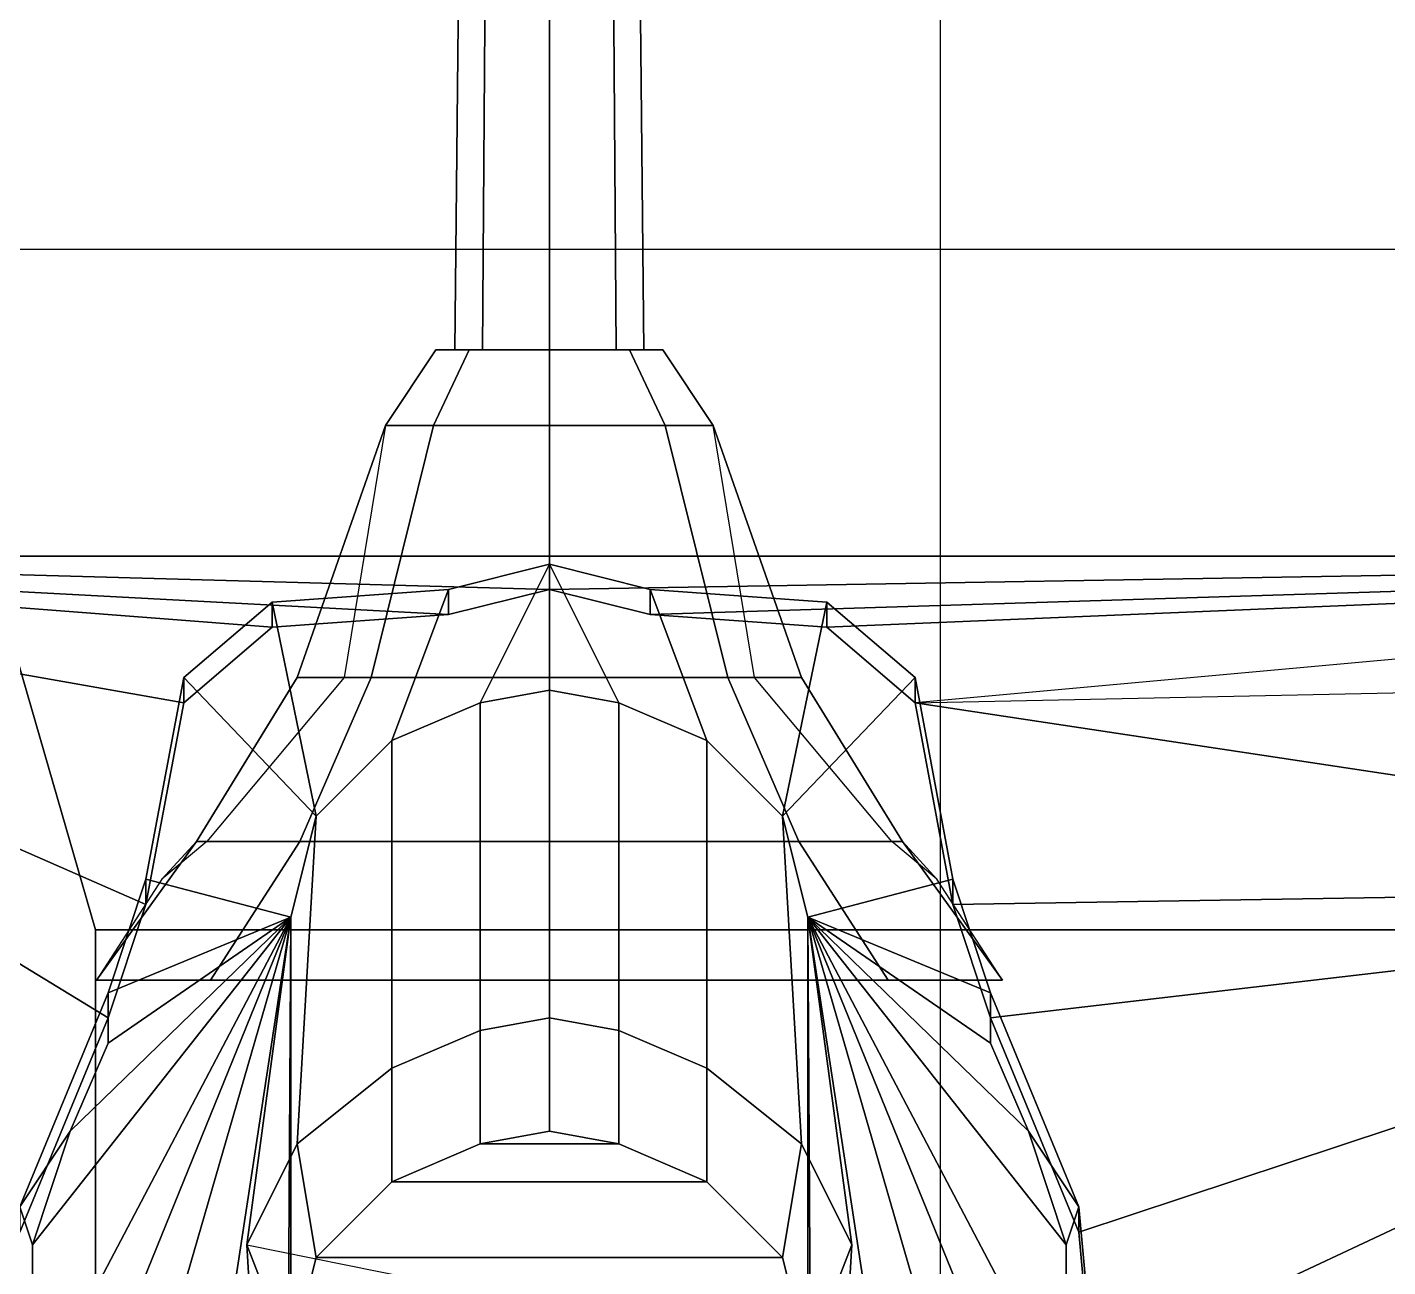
# Model space of a CAD drawing. Header units: millimetres. Extents: x -1.27 to 1.27, y -2.41 to 6.57.
# Drawn here: x -0.724 to 0.355, y 1.562 to 2.546 of the extents above; entities that cross this region are included whole.
import ezdxf

# ---------------------------------------------------------------- set-up
doc = ezdxf.new("R2010")
doc.units = ezdxf.units.MM
for name, color, linetype in [('gun', 1, 'Continuous'), ('reference', 9, 'Continuous'), ('sleeve', 5, 'Continuous')]:
    doc.layers.add(name, color=color, linetype=linetype)

msp = doc.modelspace()

# ---------------------------------------------------------------- linework, layer by layer
for points in [[(-0.67, 1.83, 0.3799999999999999), (-0.67, -2.26, 0.3799999999999999), (-0.86, -2.1, 1.17), (-0.8263291139240507, 2.37, 1.03)], [(-0.86, 2.126296296296297, 1.17), (-0.8263291139240506, 2.37, 1.03), (0.8263291139240506, 2.37, 1.03), (0.86, 2.126296296296297, 1.17)], [(0.8263291139240506, 2.37, 1.03), (0.67, 1.83, 0.3799999999999999), (-0.67, 1.83, 0.3799999999999999), (-0.8263291139240507, 2.37, 1.03)], [(1.26, 2.126296296296297, 1.17), (-0.3099999999999991, 2.099999999999999, 1.185106382978724), (-0.3100000000000009, 2.1, 1.185106382978724), (-1.26, 2.126296296296297, 1.17)], [(-1.26, -0.53, 1.17), (-1.26, 2.126296296296297, 1.17), (-0.7000000000000001, 0.9599999999999999, 1.84), (-0.7000000000000001, -0.47, 1.84)], [(-0.3099999999999903, 2.099999999999999, 1.185106382978724), (-0.389999999999999, 2.079999999999999, 1.196595744680852), (-0.389999999999999, 2.079999999999999, 1.196595744680852), (-1.26, 2.126296296296297, 1.17)], [(-0.3900000000000037, 2.08, 1.196595744680851), (-0.5299999999999985, 2.07, 1.202340425531915), (-0.5299999999999985, 2.07, 1.202340425531915), (-1.26, 2.126296296296297, 1.17)], [(-0.5299999999999985, 2.07, 1.202340425531915), (-0.5999999999999982, 2.01, 1.236808510638298), (-0.5999999999999982, 2.01, 1.236808510638298), (-1.260000000000001, 2.126296296296297, 1.17)], [(-0.5999999999999952, 2.010000000000002, 1.236808510638297), (-0.6299999999999993, 1.85, 1.328723404255319), (-0.6299999999999993, 1.85, 1.328723404255319), (-1.260000000000002, 2.126296296296297, 1.17)], [(-0.6299999999999963, 1.85, 1.32872340425532), (-0.6600000000000005, 1.76, 1.380425531914894), (-0.6600000000000005, 1.76, 1.380425531914894), (-1.260000000000003, 2.126296296296297, 1.17)], [(-0.6599999999999935, 1.760000000000021, 1.380425531914882), (-0.7300000000000008, 1.59, 1.478085106382979), (-0.7300000000000008, 1.59, 1.478085106382979), (-1.260000000000006, 2.126296296296299, 1.169999999999999)], [(-1.259999999999985, 2.126296296296278, 1.170000000000011), (-0.73, 1.13, 1.742340425531915), (-0.73, 1.13, 1.742340425531915), (-0.7000000000000001, 0.9599999999999999, 1.84)], [(1.259999999999995, 2.126296296296295, 1.170000000000001), (1.259999999999995, 2.126296296296295, 1.170000000000001), (-0.2299999999999989, 2.08, 1.196595744680852), (-0.3100000000000009, 2.1, 1.185106382978724)], [(1.259999999999995, 2.126296296296295, 1.170000000000001), (1.259999999999995, 2.126296296296295, 1.170000000000001), (-0.08999999999999889, 2.07, 1.202340425531915), (-0.2299999999999991, 2.08, 1.196595744680852)], [(1.259999999999998, 2.126296296296296, 1.17), (1.259999999999998, 2.126296296296296, 1.17), (-0.02000000000000172, 2.009999999999999, 1.236808510638298), (-0.08999999999999905, 2.07, 1.202340425531915)], [(1.06, 2.03, 1.22531914893617), (1.259999999999965, 2.126296296296295, 1.170000000000001), (-0.02000000000004132, 2.010000000000005, 1.236808510638295), (0.9400000000000001, 2.03, 1.22531914893617)], [(-0.31, 2.119999999999999, 1.185106382978724), (-0.3650000000000106, 2.009999999999998, 1.400000000000003), (-0.43500000000001, 1.979999999999998, 1.400000000000003), (-0.3900000000000009, 2.1, 1.196595744680852)], [(-0.3900000000000009, 2.1, 1.196595744680852), (-0.3900000000000009, 2.08, 1.196595744680852), (-0.3099999999999991, 2.1, 1.185106382978724), (-0.3100000000000009, 2.12, 1.185106382978724)], [(-0.31, 2.119999999999999, 1.185106382978724), (-0.31000000000001, 2.019999999999998, 1.400000000000002), (-0.3650000000000106, 2.009999999999998, 1.400000000000003), (-0.3100000000000009, 2.12, 1.185106382978724)], [(-0.3099999999999991, 2.12, 1.185106382978724), (-0.3099999999999991, 2.1, 1.185106382978724), (-0.2299999999999991, 2.08, 1.196595744680852), (-0.2299999999999991, 2.1, 1.196595744680852)], [(-0.3099999999999986, 2.12, 1.185106382978724), (-0.2550000000000103, 2.009999999999998, 1.400000000000002), (-0.31000000000001, 2.019999999999998, 1.400000000000002), (-0.31, 2.119999999999999, 1.185106382978724)], [(-0.2299999999999991, 2.1, 1.196595744680852), (-0.18500000000001, 1.979999999999998, 1.400000000000002), (-0.2550000000000103, 2.009999999999998, 1.400000000000002), (-0.31, 2.119999999999999, 1.185106382978724)], [(-0.5300000000000015, 2.09, 1.202340425531915), (-0.5300000000000015, 2.07, 1.202340425531915), (-0.3900000000000009, 2.08, 1.196595744680852), (-0.3900000000000009, 2.1, 1.196595744680852)], [(-0.3900000000000009, 2.1, 1.196595744680852), (-0.4350000000000103, 1.979999999999998, 1.400000000000004), (-0.4950000000000005, 1.92, 1.4), (-0.5300000000000015, 2.09, 1.202340425531915)], [(-0.2299999999999991, 2.1, 1.196595744680852), (-0.2299999999999991, 2.08, 1.196595744680852), (-0.08999999999999853, 2.07, 1.202340425531915), (-0.08999999999999853, 2.09, 1.202340425531915)], [(-0.08999999999999853, 2.09, 1.202340425531915), (-0.1250000000000004, 1.92, 1.4), (-0.1850000000000098, 1.979999999999998, 1.400000000000003), (-0.2300000000000018, 2.099999999999997, 1.196595744680856)], [(-0.5999999999999982, 2.03, 1.236808510638298), (-0.5999999999999982, 2.01, 1.236808510638298), (-0.5300000000000015, 2.07, 1.202340425531915), (-0.5300000000000015, 2.09, 1.202340425531915)], [(-0.5300000000000015, 2.09, 1.202340425531915), (-0.4950000000000005, 1.92, 1.4), (-0.4950000000000005, 1.92, 1.4), (-0.5999999999999982, 2.03, 1.236808510638298)], [(-0.02000000000000179, 2.03, 1.236808510638298), (-0.1249999999999861, 1.919999999999986, 1.4), (-0.1249999999999861, 1.919999999999986, 1.4), (-0.08999999999999853, 2.09, 1.202340425531915)], [(-0.08999999999999853, 2.09, 1.202340425531915), (-0.08999999999999853, 2.07, 1.202340425531915), (-0.02000000000000179, 2.01, 1.236808510638298), (-0.02000000000000179, 2.03, 1.236808510638298)], [(-0.6299999999999993, 1.87, 1.328723404255319), (-0.6299999999999993, 1.85, 1.328723404255319), (-0.5999999999999982, 2.01, 1.236808510638298), (-0.5999999999999982, 2.03, 1.236808510638298)], [(-0.5150000000000001, 1.84, 1.4), (-0.6299999999999993, 1.869999999999997, 1.328723404255321), (-0.5999999999999982, 2.029999999999997, 1.2368085106383), (-0.4950000000000005, 1.92, 1.4)], [(0.009999999999999343, 1.87, 1.328723404255319), (-0.1049999999999999, 1.84, 1.4), (-0.1250000000000004, 1.92, 1.4), (-0.02000000000002053, 2.030000000000001, 1.236808510638298)], [(-0.02000000000000179, 2.03, 1.236808510638298), (-0.02000000000000179, 2.01, 1.236808510638298), (0.009999999999999343, 1.85, 1.32872340425532), (0.009999999999999343, 1.87, 1.328723404255319)], [(0.9400000000000001, 1.865185185185185, 1.32), (0.9400000000000001, 1.865185185185185, 1.32), (-0.02000000000000483, 2.010000000000006, 1.236808510638294), (0.9400000000000001, 2.03, 1.22531914893617)], [(-0.31, 2.02, 1.4), (-0.31, 1.76, 1.78), (-0.3650000000000006, 1.75, 1.78), (-0.3650000000000006, 2.01, 1.4)], [(-0.2550000000000003, 2.01, 1.4), (-0.2550000000000003, 1.75, 1.78), (-0.31, 1.76, 1.78), (-0.31, 2.02, 1.4)], [(-0.3650000000000006, 2.01, 1.4), (-0.3650000000000006, 1.75, 1.78), (-0.435, 1.72, 1.78), (-0.435, 1.98, 1.4)], [(-0.185, 1.98, 1.4), (-0.185, 1.72, 1.78), (-0.2550000000000003, 1.75, 1.78), (-0.2550000000000003, 2.01, 1.4)], [(0.9400000000000001, 1.865185185185185, 1.32), (0.9400000000000001, 1.865185185185185, 1.32), (0.009999999999996935, 1.850000000000006, 1.328723404255316), (-0.02000000000000224, 2.009999999999999, 1.236808510638298)], [(-0.435, 1.98, 1.4), (-0.435, 1.72, 1.78), (-0.51, 1.66, 1.78), (-0.4950000000000005, 1.92, 1.4)], [(-0.1250000000000004, 1.92, 1.4), (-0.11, 1.66, 1.78), (-0.185, 1.72, 1.78), (-0.185, 1.98, 1.4)], [(-0.4950000000000005, 1.92, 1.4), (-0.51, 1.66, 1.78), (-0.55, 1.58, 1.78), (-0.5150000000000001, 1.84, 1.4)], [(-0.1049999999999999, 1.84, 1.4), (-0.06999999999999995, 1.58, 1.78), (-0.1100000000000033, 1.660000000000003, 1.78), (-0.1249999999999898, 1.92, 1.4)], [(-0.6600000000000005, 1.78, 1.380425531914894), (-0.6600000000000005, 1.76, 1.380425531914894), (-0.6299999999999993, 1.85, 1.328723404255319), (-0.6299999999999993, 1.87, 1.328723404255319)], [(-0.5150000000000001, 1.84, 1.4), (-0.6599999999999927, 1.779999999999996, 1.380425531914896), (-0.629999999999998, 1.870000000000004, 1.328723404255317), (-0.5150000000000001, 1.84, 1.4)], [(0.04000000000000058, 1.78, 1.380425531914894), (-0.1049999999999999, 1.84, 1.4), (-0.1049999999999999, 1.84, 1.4), (0.01000000000000264, 1.869999999999982, 1.328723404255329)], [(0.009999999999999343, 1.87, 1.328723404255319), (0.009999999999999336, 1.85, 1.328723404255319), (0.04000000000000058, 1.76, 1.380425531914894), (0.04000000000000058, 1.78, 1.380425531914894)], [(0.9400000000000001, 1.865185185185185, 1.32), (0.9400000000000001, 1.865185185185185, 1.32), (0.04000000000000056, 1.759999999999999, 1.380425531914894), (0.009999999999996935, 1.850000000000006, 1.328723404255316)], [(0.9400000000000001, 1.865185185185185, 1.32), (0.9400000000000001, 1.865185185185185, 1.32), (0.1100000000000007, 1.590000000000001, 1.478085106382979), (0.04000000000000056, 1.759999999999999, 1.380425531914894)], [(0.9400000000000001, 1.865185185185185, 1.32), (0.9400000000000001, 1.865185185185185, 1.32), (0.1199999999999988, 1.48, 1.541276595744681), (0.1100000000000007, 1.590000000000001, 1.478085106382979)], [(0.9400000000000001, 1.865185185185185, 1.32), (0.6600000000000003, 1.38, 1.598723404255319), (0.32, 1.38, 1.598723404255319), (0.1199999999999988, 1.48, 1.541276595744681)], [(-0.5150000000000001, 1.84, 1.4), (-0.72, 1.58, 1.49531914893617), (-0.6900000000000001, 1.67, 1.443617021276596), (-0.5150000000000001, 1.84, 1.4)], [(-0.5150000000000001, 1.84, 1.4), (-0.72, 1.45, 1.57), (-0.72, 1.58, 1.49531914893617), (-0.5150000000000001, 1.84, 1.4)], [(-0.5150000000000001, 1.84, 1.4), (-0.71, 1.36, 1.621702127659574), (-0.72, 1.45, 1.57), (-0.5150000000000001, 1.84, 1.4)], [(-0.5150000000000001, 1.84, 1.4), (-0.68, 1.27, 1.673404255319149), (-0.71, 1.36, 1.621702127659574), (-0.5150000000000001, 1.84, 1.4)], [(-0.5150000000000001, 1.84, 1.4), (-0.6900000000000001, 1.67, 1.443617021276596), (-0.66, 1.739999999999972, 1.403404255319165), (-0.5150000000000001, 1.84, 1.4)], [(-0.5150000000000003, 1.839999999999999, 1.400000000000001), (-0.6200000000000006, 1.15, 1.742340425531915), (-0.6800000000000002, 1.27, 1.673404255319149), (-0.5150000000000003, 1.839999999999999, 1.400000000000001)], [(-0.5150000000000001, 1.84, 1.4), (-0.66, 1.74, 1.403404255319149), (-0.659999999999953, 1.780000000000115, 1.380425531914827), (-0.5150000000000001, 1.84, 1.4)], [(-0.5150000000000001, 1.84, 1.4), (-0.52, 0.99, 1.834255319148936), (-0.6200000000000006, 1.15, 1.742340425531915), (-0.5150000000000001, 1.84, 1.4)], [(-0.5150000000000001, 1.84, 1.4), (-0.55, 1.58, 1.78), (-0.5150000000000001, 0.99, 1.85)], [(-0.5150000000000001, 1.839999999999999, 1.400000000000001), (-0.5150000000000001, 0.99, 1.85), (-0.5200000000000002, 0.9900000000000013, 1.834255319148935), (-0.5150000000000001, 1.839999999999999, 1.400000000000001)], [(0.04000000000000004, 1.74, 1.403404255319149), (-0.1049999999999999, 1.84, 1.4), (-0.1049999999999999, 1.84, 1.4), (0.04000000000000387, 1.779999999999982, 1.380425531914904)], [(-0.1049999999999999, 0.99, 1.85), (-0.1049999999999999, 0.99, 1.85), (-0.07000000000000428, 1.579999999999983, 1.78), (-0.1049999999999999, 1.84, 1.4)], [(0.07000000000000006, 1.67, 1.443617021276596), (-0.1049999999999999, 1.84, 1.4), (-0.1049999999999999, 1.84, 1.4), (0.04000000000000366, 1.739999999999982, 1.403404255319159)], [(0.09999999999999998, 1.58, 1.49531914893617), (-0.1049999999999999, 1.84, 1.4), (-0.1049999999999999, 1.84, 1.4), (0.0700000000000037, 1.669999999999982, 1.443617021276606)], [(0.09999999999999998, 1.45, 1.57), (-0.1049999999999999, 1.84, 1.4), (-0.1049999999999999, 1.84, 1.4), (0.1000000000000036, 1.579999999999982, 1.49531914893618)], [(0.08999999999999997, 1.36, 1.621702127659574), (-0.1049999999999999, 1.84, 1.4), (-0.1049999999999999, 1.84, 1.4), (0.09999999999999998, 1.449999999999972, 1.570000000000016)], [(0.06000000000000005, 1.27, 1.673404255319149), (-0.1049999999999999, 1.84, 1.4), (-0.1049999999999999, 1.84, 1.4), (0.08999999999999563, 1.359999999999961, 1.621702127659597)], [(5.551115123125783e-16, 1.15, 1.742340425531915), (-0.1049999999999999, 1.84, 1.4), (-0.1049999999999999, 1.84, 1.4), (0.05999999999996966, 1.269999999999909, 1.673404255319201)], [(-0.09999999999999998, 0.99, 1.834255319148936), (-0.1049999999999999, 1.84, 1.4), (-0.1049999999999999, 1.84, 1.4), (6.314393452555578e-16, 1.15, 1.742340425531915)], [(-0.1049999999999999, 0.99, 1.85), (-0.1049999999999999, 1.84, 1.4), (-0.1049999999999999, 1.84, 1.4), (-0.0999999999999999, 0.9900000000000002, 1.834255319148936)], [(0.67, 1.83, 0.3799999999999999), (0.67, -2.26, 0.3799999999999999), (-0.67, -2.26, 0.3799999999999999), (-0.67, 1.83, 0.3799999999999999)], [(-0.7300000000000008, 1.61, 1.478085106382979), (-0.7300000000000008, 1.59, 1.478085106382979), (-0.6600000000000005, 1.76, 1.380425531914894), (-0.6600000000000005, 1.78, 1.380425531914894)], [(-0.6900000000000001, 1.67, 1.443617021276596), (-0.730000000000003, 1.609999999999975, 1.478085106382993), (-0.6600000000000027, 1.779999999999974, 1.380425531914908), (-0.66, 1.74, 1.403404255319149)], [(0.04000000000000048, 1.78, 1.380425531914894), (0.04000000000000048, 1.76, 1.380425531914894), (0.1100000000000009, 1.59, 1.478085106382979), (0.1100000000000009, 1.61, 1.478085106382979)], [(0.04000000000000004, 1.74, 1.403404255319149), (0.04000000000000084, 1.779999999999999, 1.380425531914894), (0.1100000000000012, 1.609999999999999, 1.478085106382979), (0.07000000000000006, 1.67, 1.443617021276596)], [(-0.31, 1.76, 1.78), (-0.31, 1.67, 1.85), (-0.3650000000000006, 1.66, 1.85), (-0.3650000000000006, 1.75, 1.78)], [(-0.2550000000000003, 1.75, 1.78), (-0.2550000000000003, 1.66, 1.85), (-0.31, 1.67, 1.85), (-0.3100000000000031, 1.760000000000004, 1.779999999999997)], [(-0.3650000000000006, 1.75, 1.78), (-0.3650000000000006, 1.66, 1.85), (-0.435, 1.63, 1.85), (-0.435, 1.72, 1.78)], [(-0.185, 1.72, 1.78), (-0.185, 1.63, 1.85), (-0.2550000000000003, 1.66, 1.85), (-0.2550000000000034, 1.750000000000004, 1.779999999999997)], [(-0.435, 1.72, 1.78), (-0.435, 1.63, 1.85), (-0.4950000000000005, 1.57, 1.85), (-0.51, 1.66, 1.78)], [(-0.11, 1.66, 1.78), (-0.1250000000000004, 1.57, 1.85), (-0.185, 1.63, 1.85), (-0.1850000000000031, 1.720000000000004, 1.779999999999997)], [(-0.72, 1.58, 1.49531914893617), (-0.7300000000000009, 1.609999999999968, 1.478085106382997), (-0.7300000000000111, 1.609999999999999, 1.478085106382979), (-0.6900000000000001, 1.67, 1.443617021276596)], [(-0.31, 1.67, 1.85), (-0.2550000000000003, 1.66, 1.85), (-0.3650000000000006, 1.66, 1.85), (-0.31, 1.67, 1.85)], [(0.07000000000000006, 1.67, 1.443617021276596), (0.1100000000000009, 1.609999999999999, 1.478085106382979), (0.1100000000000009, 1.609999999999999, 1.478085106382979), (0.09999999999999998, 1.58, 1.49531914893617)], [(-0.51, 1.66, 1.78), (-0.4950000000000005, 1.57, 1.85), (-0.5150000000000001, 1.49, 1.85), (-0.55, 1.58, 1.78)], [(-0.2550000000000003, 1.66, 1.85), (-0.185, 1.63, 1.85), (-0.435, 1.63, 1.85), (-0.3650000000000006, 1.66, 1.85)], [(-0.06999999999999995, 1.58, 1.78), (-0.1049999999999999, 1.49, 1.85), (-0.1250000000000004, 1.57, 1.85), (-0.1100000000000031, 1.660000000000004, 1.779999999999998)], [(-0.185, 1.63, 1.85), (-0.1250000000000004, 1.57, 1.85), (-0.4950000000000005, 1.57, 1.85), (-0.435, 1.63, 1.85)], [(-0.72, 1.45, 1.57), (-0.7399999999999993, 1.499999999999999, 1.541276595744681), (-0.7300000000000013, 1.609999999999999, 1.478085106382979), (-0.72, 1.58, 1.49531914893617)], [(0.09999999999999998, 1.58, 1.49531914893617), (0.1100000000000008, 1.610000000000001, 1.478085106382979), (0.1199999999999989, 1.500000000000001, 1.541276595744681), (0.09999999999999998, 1.45, 1.57)], [(0.1100000000000008, 1.61, 1.478085106382979), (0.1100000000000008, 1.59, 1.478085106382979), (0.1199999999999989, 1.48, 1.541276595744681), (0.1199999999999989, 1.5, 1.541276595744681)], [(-0.55, 1.58, 1.78), (-0.5150000000000001, 1.49, 1.85), (-0.5150000000000001, 0.99, 1.85)], [(-0.1049999999999999, 1.49, 1.85), (-0.105, 0.99, 1.85), (-0.5149999999999999, 0.9899999999999998, 1.850000000000001), (-0.55, 1.58, 1.78)], [(-0.1049999999999999, 0.99, 1.85), (-0.1049999999999999, 0.99, 1.85), (-0.1049999999999999, 1.49, 1.85), (-0.07000000000000306, 1.580000000000004, 1.779999999999998)], [(-0.1250000000000004, 1.57, 1.85), (-0.1049999999999999, 1.49, 1.85), (-0.5149999999999999, 1.49, 1.85), (-0.4950000000000005, 1.57, 1.85)]]:
    msp.add_3dface(points)
at = {"layer": 'gun'}
for points in [[(-0.3630330085889911, 2.29, 1.356966991411009), (-0.385, 2.29, 1.41), (-0.37, 3.77, 1.41), (-0.3524264068711929, 3.77, 1.367573593128807)], [(-0.385, 2.29, 1.41), (-0.3630330085889911, 2.29, 1.463033008588991), (-0.3524264068711929, 3.77, 1.452426406871193), (-0.37, 3.77, 1.41)], [(-0.31, 2.29, 1.335), (-0.3630330085889911, 2.29, 1.356966991411009), (-0.3524264068711929, 3.77, 1.367573593128807), (-0.31, 3.77, 1.35)], [(-0.3630330085889911, 2.29, 1.463033008588991), (-0.31, 2.29, 1.485), (-0.31, 3.77, 1.47), (-0.3524264068711929, 3.77, 1.452426406871193)], [(-0.2569669914110089, 2.29, 1.356966991411009), (-0.31, 2.29, 1.335), (-0.31, 3.77, 1.35), (-0.2675735931288071, 3.77, 1.367573593128807)], [(-0.31, 2.29, 1.485), (-0.2569669914110089, 2.29, 1.463033008588991), (-0.2675735931288071, 3.77, 1.452426406871193), (-0.31, 3.77, 1.47)], [(-0.235, 2.29, 1.41), (-0.2569669914110089, 2.29, 1.356966991411009), (-0.2675735931288071, 3.77, 1.367573593128807), (-0.25, 3.77, 1.41)], [(-0.2569669914110089, 2.29, 1.463033008588991), (-0.235, 2.29, 1.41), (-0.25, 3.77, 1.41), (-0.2675735931288071, 3.77, 1.452426406871193)]]:
    msp.add_3dface(points, dxfattribs=at)
at = {"layer": 'reference'}
msp.add_xline((0, 3.73, 1.86), (0, -1), dxfattribs=at)
at = {"layer": 'sleeve'}
for points in [[(-0.3736396103067893, 2.29, 1.473639610306789), (-0.4, 2.29, 1.41), (-0.44, 2.23, 1.41), (-0.4019238815542512, 2.23, 1.501923881554251)], [(-0.4, 2.29, 1.41), (-0.4, 2.29, 1.32), (-0.44, 2.23, 1.27), (-0.44, 2.23, 1.41)], [(-0.31, 2.29, 1.5), (-0.3736396103067893, 2.29, 1.473639610306789), (-0.4019238815542512, 2.23, 1.501923881554251), (-0.31, 2.23, 1.54)], [(-0.3630330085889911, 2.29, 1.463033008588991), (-0.385, 2.29, 1.41), (-0.4, 2.29, 1.41), (-0.3736396103067893, 2.29, 1.473639610306789)], [(-0.385, 2.29, 1.41), (-0.3630330085889911, 2.29, 1.356966991411009), (-0.4, 2.29, 1.32), (-0.4, 2.29, 1.41)], [(-0.4, 2.29, 1.32), (-0.31, 2.29, 1.335), (-0.31, 2.29, 1.335), (-0.22, 2.29, 1.32)], [(-0.4, 2.29, 1.32), (-0.3630330085889911, 2.29, 1.356966991411009), (-0.3630330085889911, 2.29, 1.356966991411009), (-0.31, 2.29, 1.335)], [(-0.31, 2.29, 1.485), (-0.3630330085889911, 2.29, 1.463033008588991), (-0.3736396103067893, 2.29, 1.473639610306789), (-0.3099999999999999, 2.29, 1.5)], [(-0.2463603896932107, 2.29, 1.473639610306789), (-0.31, 2.29, 1.5), (-0.31, 2.23, 1.54), (-0.2180761184457488, 2.23, 1.501923881554251)], [(-0.2569669914110089, 2.29, 1.463033008588991), (-0.31, 2.29, 1.485), (-0.3099999999999999, 2.29, 1.5), (-0.2463603896932107, 2.29, 1.473639610306789)], [(-0.31, 2.29, 1.335), (-0.2569669914110089, 2.29, 1.356966991411009), (-0.2569669914110089, 2.29, 1.356966991411009), (-0.22, 2.29, 1.32)], [(-0.235, 2.29, 1.41), (-0.2569669914110089, 2.29, 1.463033008588991), (-0.2463603896932108, 2.29, 1.473639610306789), (-0.22, 2.29, 1.41)], [(-0.2569669914110089, 2.29, 1.356966991411009), (-0.235, 2.29, 1.41), (-0.22, 2.29, 1.41), (-0.22, 2.29, 1.32)], [(-0.22, 2.29, 1.41), (-0.2463603896932107, 2.29, 1.473639610306789), (-0.2180761184457488, 2.23, 1.501923881554251), (-0.18, 2.23, 1.41)], [(-0.22, 2.29, 1.32), (-0.22, 2.29, 1.41), (-0.18, 2.23, 1.41), (-0.18, 2.23, 1.27)], [(-0.4019238815542512, 2.23, 1.501923881554251), (-0.44, 2.23, 1.41), (-0.51, 2.03, 1.41), (-0.4514213562373095, 2.03, 1.551421356237309)], [(-0.44, 2.23, 1.41), (-0.44, 2.23, 1.27), (-0.4727207793864215, 2.03, 1.32), (-0.51, 2.03, 1.41)], [(-0.31, 2.23, 1.54), (-0.4019238815542512, 2.23, 1.501923881554251), (-0.4514213562373095, 2.03, 1.551421356237309), (-0.31, 2.03, 1.61)], [(-0.2180761184457488, 2.23, 1.501923881554251), (-0.31, 2.23, 1.54), (-0.31, 2.03, 1.61), (-0.1685786437626905, 2.03, 1.551421356237309)], [(-0.18, 2.23, 1.41), (-0.2180761184457488, 2.23, 1.501923881554251), (-0.1685786437626905, 2.03, 1.551421356237309), (-0.11, 2.03, 1.41)], [(-0.18, 2.23, 1.27), (-0.18, 2.23, 1.41), (-0.11, 2.03, 1.41), (-0.1472792206135785, 2.03, 1.32)], [(-0.4514213562373095, 2.03, 1.551421356237309), (-0.51, 2.03, 1.41), (-0.5900000000000001, 1.9, 1.41), (-0.5079898987322333, 1.9, 1.607989898732233)], [(-0.51, 2.03, 1.41), (-0.4727207793864215, 2.03, 1.32), (-0.5817157287525383, 1.9, 1.39), (-0.5900000000000001, 1.9, 1.41)], [(-0.31, 2.03, 1.61), (-0.4514213562373095, 2.03, 1.551421356237309), (-0.5079898987322333, 1.9, 1.607989898732233), (-0.31, 1.9, 1.69)], [(-0.1685786437626905, 2.03, 1.551421356237309), (-0.31, 2.03, 1.61), (-0.31, 1.9, 1.69), (-0.1120101012677667, 1.9, 1.607989898732233)], [(-0.11, 2.03, 1.41), (-0.1685786437626905, 2.03, 1.551421356237309), (-0.1120101012677667, 1.9, 1.607989898732233), (-0.02999999999999997, 1.9, 1.41)], [(-0.1472792206135785, 2.03, 1.32), (-0.11, 2.03, 1.41), (-0.02999999999999997, 1.9, 1.41), (-0.03828427124746181, 1.9, 1.39)], [(-0.5079898987322333, 1.9, 1.607989898732233), (-0.5900000000000001, 1.9, 1.41), (-0.6692893218813452, 1.79, 1.46), (-0.578700576850888, 1.79, 1.678700576850888)], [(-0.5900000000000001, 1.9, 1.41), (-0.6172727272727273, 1.87, 1.41), (-0.6692893218813452, 1.79, 1.46)], [(-0.5900000000000001, 1.9, 1.41), (-0.5817157287525383, 1.9, 1.39), (-0.6172727272727273, 1.87, 1.41)], [(-0.31, 1.9, 1.69), (-0.5079898987322333, 1.9, 1.607989898732233), (-0.578700576850888, 1.79, 1.678700576850888), (-0.31, 1.79, 1.79)], [(-0.1120101012677667, 1.9, 1.607989898732233), (-0.31, 1.9, 1.69), (-0.31, 1.79, 1.79), (-0.04129942314911195, 1.79, 1.678700576850888)], [(-0.02999999999999997, 1.9, 1.41), (-0.1120101012677667, 1.9, 1.607989898732233), (-0.04129942314911195, 1.79, 1.678700576850888), (0.04928932188134522, 1.79, 1.46)], [(-0.03828427124746181, 1.9, 1.39), (-0.02999999999999997, 1.9, 1.41), (-0.002727272727272939, 1.87, 1.41), (-0.002727272727272752, 1.87, 1.41)], [(-0.002727272727272891, 1.87, 1.41), (-0.02999999999999997, 1.9, 1.41), (0.04928932188134522, 1.79, 1.46)], [(0.04928932188134519, 1.79, 1.46), (-0.04129942314911195, 1.79, 1.678700576850888), (-0.578700576850888, 1.79, 1.678700576850888), (-0.6692893218813452, 1.79, 1.46)], [(-0.04129942314911195, 1.79, 1.678700576850888), (-0.31, 1.79, 1.79), (-0.31, 1.79, 1.79), (-0.578700576850888, 1.79, 1.678700576850888)]]:
    msp.add_3dface(points, dxfattribs=at)

doc.saveas('drawing.dxf')
